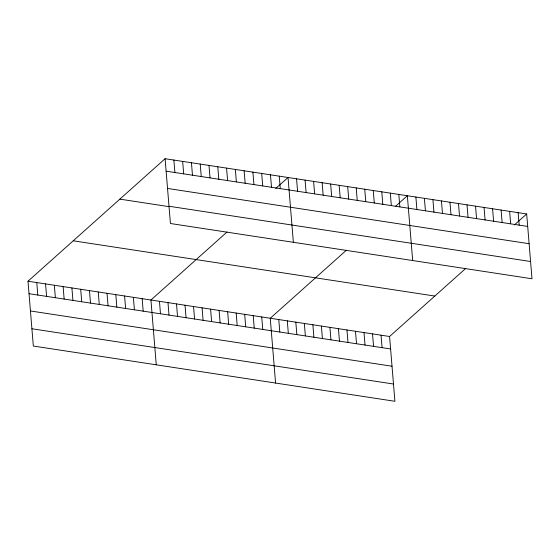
<?xml version="1.0" encoding="UTF-8"?>
<svg xmlns="http://www.w3.org/2000/svg" width="560" height="560" viewBox="0 0 560 560"><rect width="100%" height="100%" fill="white"/><g stroke="black" fill="none" stroke-linecap="round" stroke-linejoin="round"><path stroke-width="0.84" d="M465.689 268.471L389.571 336.49L394.905 401.289L33.327 346.031L28 281.225L165.095 158.711L526.673 213.969L532 278.775L170.429 223.51L165.095 158.711M227.052 231.994L150.934 300.02L156.261 364.819M275.751 188.475L288.036 177.499L293.363 242.298M346.374 250.236L270.256 318.255L275.583 383.054M395.717 206.129L407.351 195.734L412.678 260.533M514.395 224.945L526.673 213.969M166.124 171.178L527.695 226.443M167.545 188.447L529.116 243.712M169.008 206.241L530.579 261.506M119.854 199.143L169.351 206.703M73.241 240.8L434.819 296.058M28 281.225L389.571 336.49M29.022 293.699L390.6 348.964M30.443 310.968L392.021 366.233M31.906 328.762L393.484 384.027M518.147 212.667L519.176 225.141M509.628 211.365L510.65 223.839M501.102 210.063L502.131 222.537M492.583 208.761L493.605 221.235M484.057 207.459L485.086 219.933M475.538 206.157L476.56 218.631M467.012 204.855L468.041 217.322M458.493 203.553L459.515 216.02M449.967 202.251L450.996 214.718M441.441 200.949L442.47 213.416M432.922 199.64L433.944 212.114M424.396 198.338L425.425 210.812M415.877 197.036L416.899 209.51M398.832 194.432L399.854 206.906M390.306 193.13L391.335 205.604M381.787 191.828L382.809 204.302M373.261 190.526L374.29 202.993M381.052 335.188L382.074 347.662M364.742 189.224L365.764 201.691M372.526 333.886L373.555 346.36M356.216 187.922L357.238 200.389M364.007 332.584L365.029 345.058M347.69 186.613L348.719 199.087M355.481 331.282L356.51 343.756M339.171 185.311L340.193 197.785M346.962 329.98L347.984 342.454M330.645 184.009L331.674 196.483M338.436 328.678L339.465 341.152M322.126 182.707L323.148 195.181M329.917 327.376L330.939 339.843M313.6 181.405L314.629 193.879M321.391 326.074L322.42 338.541M305.081 180.103L306.103 192.577M312.872 324.772L313.894 337.239M296.555 178.801L297.584 191.275M304.346 323.463L305.368 335.937M295.82 322.161L296.849 334.635M279.251 176.155L280.28 188.629M287.301 320.859L288.323 333.333M270.473 174.811L271.495 187.285M278.775 319.557L279.804 332.031M261.688 173.474L262.717 185.941M252.91 172.13L253.932 184.604M261.73 316.953L262.759 329.427M244.125 170.786L245.154 183.26M253.211 315.651L254.233 328.125M235.347 169.442L236.369 181.916M244.685 314.349L245.714 326.816M226.569 168.105L227.591 180.572M236.166 313.047L237.188 325.514M217.784 166.761L218.813 179.235M227.64 311.745L228.669 324.212M209.006 165.417L210.028 177.891M219.121 310.443L220.143 322.91M200.221 164.08L201.25 176.547M210.595 309.134L211.617 321.608M191.443 162.736L192.465 175.203M202.069 307.832L203.098 320.306M182.658 161.392L183.687 173.866M193.55 306.53L194.572 319.004M173.88 160.048L174.902 172.522M185.024 305.228L186.053 317.702M176.505 303.926L177.527 316.4M167.979 302.624L169.008 315.098M159.46 301.322L160.482 313.796M142.156 298.676L143.178 311.15M133.371 297.332L134.4 309.806M124.593 295.995L125.615 308.462M115.808 294.651L116.837 307.125M107.03 293.307L108.052 305.781M98.252 291.963L99.274 304.437M89.467 290.626L90.496 303.093M80.689 289.282L81.711 301.756M71.904 287.938L72.933 300.412M63.126 286.594L64.148 299.068M54.341 285.257L55.37 297.724M45.563 283.913L46.585 296.387M36.778 282.569L37.807 295.043"/></g></svg>
